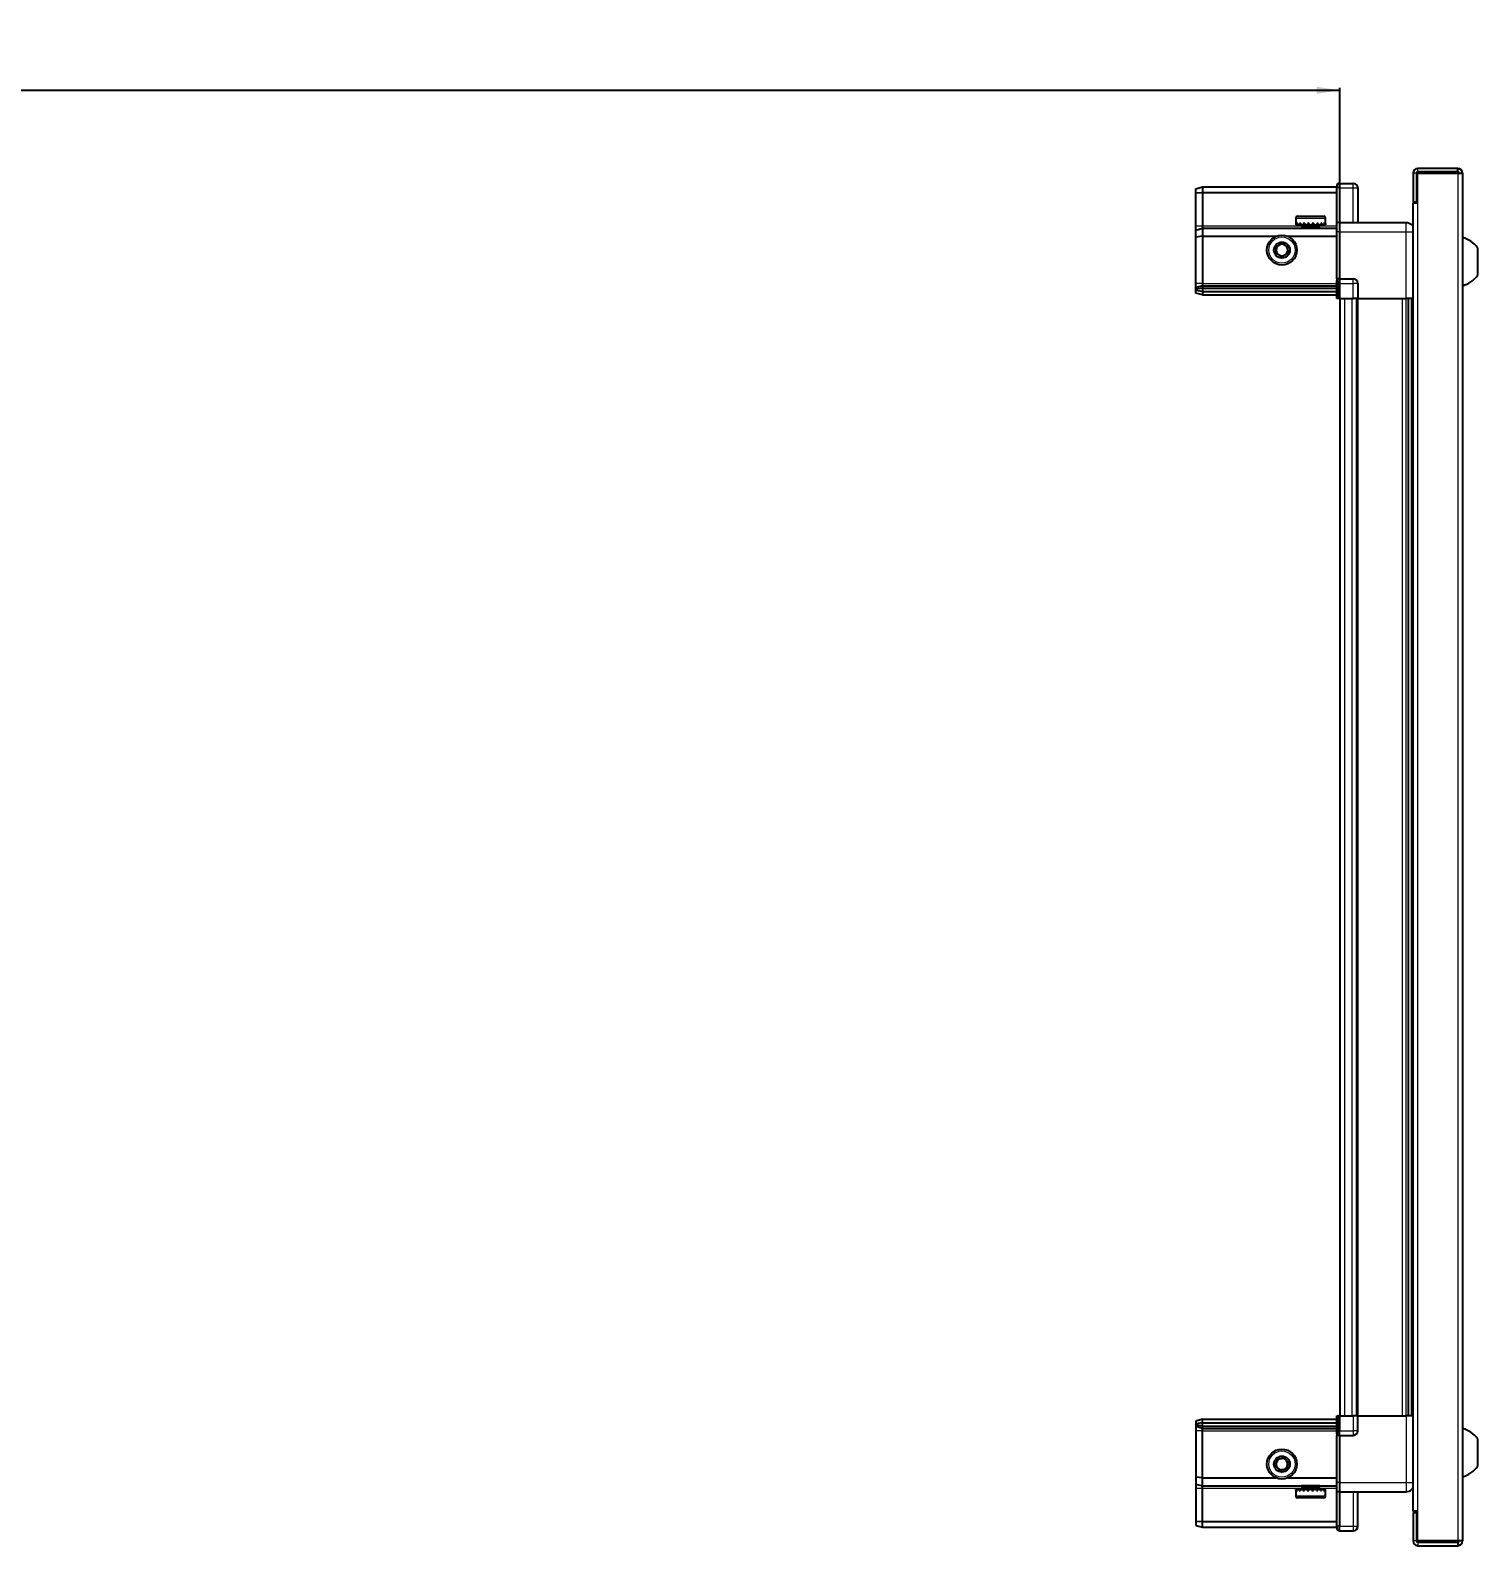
# Model space of a CAD drawing. Header units: millimetres. Extents: x 899 to 3912, y -376 to 1919.
# Drawn here: x 2496 to 3125, y 1194 to 1854 of the extents above; entities that cross this region are included whole.
import ezdxf

# ---------------------------------------------------------------- set-up
doc = ezdxf.new("R2010")
doc.units = ezdxf.units.MM
doc.layers.add('FORMAT', color=7, linetype='Continuous')
doc.styles.add('SLDTEXTSTYLE0', font='TXT', dxfattribs={"width": 0.75})
doc.dimstyles.new('SLDDIMSTYLE0', dxfattribs={"dimtxt": 20, "dimasz": 10, "dimexe": 0, "dimexo": 0.0625, "dimgap": 5, "dimtad": 2, "dimdec": 1, "dimrnd": 1e-09, "dimzin": 12, "dimdsep": 46, "dimtxsty": 'SLDTEXTSTYLE0', "dimsah": 1, "dimcen": 0.09, "dimadec": 0, "dimazin": 3, "dimtfac": 1, "dimtofl": 0, "dimtmove": 0, "dimatfit": 3, "dimfxl": 0, "dimfrac": 2, "dimtolj": 1, "dimtzin": 12, "dimarcsym": 0})

# ---------------------------------------------------------------- blocks, each defined once
blk = doc.blocks.new('_D_4')
at = {"layer": 'FORMAT'}
for p, q in [((1764.9, 1736.94), (1764.9, 1828.43)), ((1764.9, 1827.43), (3064.9, 1827.43)), ((3064.9, 1736.94), (3064.9, 1828.43))]:
    blk.add_line(p, q, dxfattribs=at)
for points in [[(1764.9, 1827.43), (1774.9, 1825.9), (1774.9, 1828.97)], [(3064.9, 1827.43), (3054.9, 1828.97), (3054.9, 1825.9)]]:
    blk.add_solid(points, dxfattribs=at)
at = {"layer": 'FORMAT', "insert": (2385.34, 1853.22), "char_height": 20, "attachment_point": 1, "style": 'SLDTEXTSTYLE0'}
blk.add_mtext('1300', dxfattribs=at)

msp = doc.modelspace()

# ---------------------------------------------------------------- linework, layer by layer
at = {"color": 7, "linetype": 'Continuous', "lineweight": 25}
for p, q in [((3116.15, 1793.43), (3098.85, 1793.43)), ((3116.15, 1791.93), (3116.15, 1793.43)), ((3064.41, 1786.93), (3063.55, 1786.43)), ((3064.41, 1786.93), (3063.55, 1786.43)), ((3063.55, 1786.43), (3063.55, 1784.93)), ((3064.75, 1786.93), (3064.41, 1786.93)), ((3064.75, 1786.93), (3064.41, 1786.93)), ((3064.75, 1784.93), (3064.75, 1786.93)), ((3064.75, 1786.93), (3064.75, 1786.93)), ((3064.75, 1786.93), (3070.75, 1786.93)), ((3096.75, 1791.33), (3096.75, 1778.93)), ((3098.25, 1791.33), (3098.25, 1778.93)), ((3098.75, 1778.43), (3098.75, 1791.33)), ((3098.75, 1791.33), (3116.15, 1791.33)), ((3116.15, 1791.93), (3098.85, 1791.93)), ((3116.15, 1791.33), (3118.25, 1791.33)), ((3118.25, 1791.33), (3118.25, 1196.53)), ((3002.25, 1784.63), (3005.25, 1785.43)), ((3002.25, 1782.78), (3002.25, 1784.63)), ((3002.25, 1782.78), (3005.25, 1782.93)), ((3002.25, 1768.43), (3002.25, 1782.78)), ((3005.25, 1785.43), (3005.25, 1782.93)), ((3005.25, 1785.43), (3063.55, 1785.43)), ((3005.25, 1782.93), (3005.25, 1768.43)), ((3005.25, 1782.93), (3063.55, 1782.93)), ((3063.55, 1770.13), (3063.55, 1784.93)), ((3064.75, 1784.93), (3064.75, 1770.13)), ((3072.75, 1784.93), (3072.75, 1769.93)), ((3096.65, 1778.43), (3096.65, 1209.43)), ((3096.65, 1778.43), (3098.75, 1778.43)), ((3096.75, 1778.93), (3098.25, 1778.93)), ((3002.25, 1766.63), (3002.25, 1768.43)), ((3002.25, 1766.63), (3005.25, 1767.43)), ((3002.25, 1763.6), (3002.25, 1766.63)), ((3005.25, 1768.43), (3005.25, 1767.43)), ((3005.25, 1767.43), (3005.25, 1763.93)), ((3005.25, 1767.43), (3063.55, 1767.43)), ((3045.75, 1771.83), (3045.75, 1768.93)), ((3045.75, 1768.93), (3045.79, 1768.93)), ((3045.91, 1769.43), (3045.79, 1769.43)), ((3045.79, 1769.43), (3045.79, 1768.93)), ((3045.79, 1768.93), (3045.91, 1768.93)), ((3045.91, 1769.43), (3045.91, 1768.93)), ((3045.91, 1768.93), (3046.32, 1768.93)), ((3046.66, 1769.43), (3046.32, 1769.43)), ((3046.32, 1769.43), (3046.32, 1768.93)), ((3046.32, 1768.93), (3046.66, 1768.93)), ((3046.55, 1772.63), (3057.95, 1772.63)), ((3046.66, 1769.43), (3046.66, 1768.93)), ((3046.66, 1768.93), (3047.43, 1768.93)), ((3047.95, 1769.43), (3047.43, 1769.43)), ((3047.43, 1769.43), (3047.43, 1768.93)), ((3047.43, 1768.93), (3047.95, 1768.93)), ((3047.85, 1768.93), (3047.85, 1768.83)), ((3047.85, 1768.83), (3056.65, 1768.83)), ((3047.95, 1769.43), (3047.95, 1768.93)), ((3047.95, 1768.93), (3049.01, 1768.93)), ((3048.25, 1768.43), (3048.94, 1767.95)), ((3048.25, 1768.43), (3056.25, 1768.43)), ((3048.94, 1767.95), (3048.25, 1767.47)), ((3048.25, 1767.47), (3048.25, 1767.43)), ((3048.25, 1767.47), (3056.25, 1767.47)), ((3048.94, 1767.95), (3055.56, 1767.95)), ((3049.67, 1769.43), (3049.01, 1769.43)), ((3049.01, 1769.43), (3049.01, 1768.93)), ((3049.01, 1768.93), (3049.67, 1768.93)), ((3049.67, 1769.43), (3049.67, 1768.93)), ((3049.67, 1768.93), (3050.91, 1768.93)), ((3051.64, 1769.43), (3050.91, 1769.43)), ((3050.91, 1769.43), (3050.91, 1768.93)), ((3050.91, 1768.93), (3051.34, 1768.93)), ((3051.34, 1769.43), (3051.34, 1768.93)), ((3051.64, 1769.43), (3051.64, 1768.93)), ((3051.64, 1768.93), (3052.94, 1768.93)), ((3053.67, 1769.43), (3052.94, 1769.43)), ((3052.94, 1769.43), (3052.94, 1768.93)), ((3053.21, 1769.43), (3053.21, 1768.93)), ((3053.21, 1768.93), (3053.67, 1768.93)), ((3053.67, 1769.43), (3053.67, 1768.93)), ((3053.67, 1768.93), (3054.9, 1768.93)), ((3055.56, 1769.43), (3054.9, 1769.43)), ((3054.9, 1769.43), (3054.9, 1768.93)), ((3054.9, 1768.93), (3055.56, 1768.93)), ((3055.56, 1769.43), (3055.56, 1768.93)), ((3055.56, 1768.93), (3056.61, 1768.93)), ((3055.56, 1767.95), (3056.25, 1768.43)), ((3056.25, 1767.47), (3055.56, 1767.95)), ((3056.25, 1767.43), (3056.25, 1767.47)), ((3057.13, 1769.43), (3056.61, 1769.43)), ((3056.61, 1769.43), (3056.61, 1768.93)), ((3056.61, 1768.93), (3057.13, 1768.93)), ((3056.65, 1768.83), (3056.65, 1768.93)), ((3057.13, 1769.43), (3057.13, 1768.93)), ((3057.13, 1768.93), (3057.88, 1768.93)), ((3058.22, 1769.43), (3057.88, 1769.43)), ((3057.88, 1769.43), (3057.88, 1768.93)), ((3057.88, 1768.93), (3058.22, 1768.93)), ((3058.22, 1769.43), (3058.22, 1768.93)), ((3058.22, 1768.93), (3058.61, 1768.93)), ((3058.72, 1769.43), (3058.61, 1769.43)), ((3058.61, 1769.43), (3058.61, 1768.93)), ((3058.61, 1768.93), (3058.72, 1768.93)), ((3058.72, 1769.43), (3058.72, 1768.93)), ((3058.72, 1768.93), (3058.75, 1768.93)), ((3058.75, 1768.93), (3058.75, 1771.83)), ((3063.55, 1769.93), (3063.55, 1770.13)), ((3064.75, 1769.93), (3063.55, 1769.93)), ((3063.55, 1765.93), (3063.55, 1769.93)), ((3064.75, 1770.13), (3064.75, 1769.93)), ((3064.75, 1769.93), (3064.75, 1765.93)), ((3064.75, 1769.93), (3093.75, 1769.93)), ((3005.25, 1763.93), (3002.25, 1763.6)), ((3002.25, 1743.43), (3002.25, 1763.6)), ((3005.25, 1763.93), (3005.25, 1743.43)), ((3005.25, 1763.93), (3037.25, 1763.93)), ((3042.25, 1763.93), (3063.55, 1763.93)), ((3063.55, 1745.63), (3063.55, 1765.93)), ((3064.75, 1765.93), (3064.75, 1745.63)), ((3124.85, 1746.93), (3124.85, 1758.93)), ((3002.25, 1741.63), (3002.25, 1743.43)), ((3005.25, 1742.43), (3002.25, 1741.63)), ((3002.25, 1740.89), (3002.25, 1741.63)), ((3005.25, 1741.43), (3002.25, 1740.89)), ((3002.25, 1740.39), (3002.25, 1740.89)), ((3002.25, 1739.24), (3002.25, 1740.39)), ((3005.25, 1739.93), (3002.25, 1740.39)), ((3005.25, 1743.43), (3005.25, 1742.43)), ((3005.25, 1742.43), (3005.25, 1741.43)), ((3005.25, 1742.43), (3063.55, 1742.43)), ((3005.25, 1741.43), (3005.25, 1739.93)), ((3005.25, 1741.43), (3063.55, 1741.43)), ((3063.55, 1745.43), (3063.55, 1745.63)), ((3064.75, 1745.43), (3063.55, 1745.43)), ((3063.55, 1745.43), (3063.55, 1744.76)), ((3063.55, 1736.93), (3063.55, 1744.76)), ((3064.41, 1743.43), (3064.41, 1736.93)), ((3064.75, 1745.63), (3064.75, 1745.43)), ((3064.75, 1743.43), (3064.75, 1745.43)), ((3064.75, 1743.43), (3064.75, 1745.43)), ((3064.75, 1745.43), (3070.75, 1745.43)), ((3064.75, 1743.43), (3064.75, 1736.93)), ((3072.75, 1743.43), (3072.75, 1736.93)), ((3005.25, 1738.43), (3002.25, 1739.24)), ((3005.25, 1739.93), (3005.25, 1738.43)), ((3005.25, 1739.93), (3063.55, 1739.93)), ((3005.25, 1738.43), (3063.55, 1738.43)), ((3064.41, 1736.93), (3063.55, 1736.93)), ((3064.75, 1736.93), (3064.41, 1736.93)), ((3064.75, 1736.93), (3070.75, 1736.93)), ((3064.9, 1736.93), (3064.9, 1250.93)), ((3072.75, 1736.93), (3070.75, 1736.93)), ((3072.1, 1736.93), (3072.1, 1250.93)), ((3072.75, 1736.93), (3093.75, 1736.93)), ((3094.77, 1250.93), (3094.77, 1736.93)), ((3094.81, 1250.93), (3094.81, 1736.93)), ((3096.6, 1736.93), (3096.6, 1250.93)), ((3005.25, 1249.43), (3002.25, 1248.63)), ((3002.25, 1248.63), (3002.25, 1247.48)), ((3005.25, 1247.93), (3002.25, 1247.48)), ((3002.25, 1247.48), (3002.25, 1246.98)), ((3005.25, 1246.43), (3002.25, 1246.98)), ((3002.25, 1246.98), (3002.25, 1246.24)), ((3005.25, 1245.43), (3002.25, 1246.24)), ((3002.25, 1246.24), (3002.25, 1244.43)), ((3005.25, 1247.93), (3005.25, 1249.43)), ((3005.25, 1249.43), (3063.55, 1249.43)), ((3005.25, 1246.43), (3005.25, 1247.93)), ((3005.25, 1247.93), (3063.55, 1247.93)), ((3005.25, 1246.43), (3063.55, 1246.43)), ((3005.25, 1245.43), (3005.25, 1246.43)), ((3063.55, 1243.11), (3063.55, 1250.93)), ((3063.55, 1250.93), (3064.41, 1250.93)), ((3064.41, 1250.93), (3064.41, 1250.93)), ((3064.41, 1250.93), (3064.41, 1244.43)), ((3064.75, 1250.93), (3064.41, 1250.93)), ((3064.75, 1250.93), (3064.75, 1244.43)), ((3064.75, 1250.93), (3064.75, 1250.93)), ((3064.75, 1250.93), (3070.75, 1250.93)), ((3064.75, 1250.93), (3064.75, 1244.43)), ((3072.75, 1250.93), (3070.75, 1250.93)), ((3072.75, 1244.43), (3072.75, 1250.93)), ((3072.75, 1250.93), (3093.75, 1250.93)), ((3002.25, 1244.43), (3002.25, 1224.27)), ((3005.25, 1245.43), (3063.55, 1245.43)), ((3005.25, 1244.43), (3005.25, 1245.43)), ((3005.25, 1223.93), (3005.25, 1244.43)), ((3063.55, 1243.11), (3063.55, 1242.43)), ((3064.75, 1242.43), (3063.55, 1242.43)), ((3063.55, 1242.23), (3063.55, 1242.43)), ((3063.55, 1221.93), (3063.55, 1242.23)), ((3064.75, 1242.43), (3064.75, 1244.43)), ((3064.75, 1242.43), (3064.75, 1242.23)), ((3064.75, 1242.43), (3070.75, 1242.43)), ((3064.75, 1242.23), (3064.75, 1221.93)), ((3124.85, 1228.93), (3124.85, 1240.93)), ((3005.25, 1223.93), (3002.25, 1224.27)), ((3002.25, 1224.27), (3002.25, 1221.24)), ((3002.25, 1221.24), (3005.25, 1220.43)), ((3002.25, 1221.24), (3002.25, 1219.43)), ((3002.25, 1219.43), (3002.25, 1205.09)), ((3005.25, 1223.93), (3037.25, 1223.93)), ((3005.25, 1220.43), (3005.25, 1223.93)), ((3005.25, 1220.43), (3063.55, 1220.43)), ((3005.25, 1219.43), (3005.25, 1220.43)), ((3005.25, 1204.93), (3005.25, 1219.43)), ((3042.25, 1223.93), (3063.55, 1223.93)), ((3048.25, 1220.43), (3048.25, 1220.4)), ((3048.25, 1220.4), (3048.94, 1219.92)), ((3056.25, 1220.4), (3048.25, 1220.4)), ((3048.94, 1219.92), (3048.25, 1219.43)), ((3056.25, 1219.43), (3048.25, 1219.43)), ((3055.56, 1219.92), (3048.94, 1219.92)), ((3055.56, 1219.92), (3056.25, 1220.4)), ((3056.25, 1219.43), (3055.56, 1219.92)), ((3056.25, 1220.4), (3056.25, 1220.43)), ((3063.55, 1217.93), (3063.55, 1221.93)), ((3064.75, 1221.93), (3064.75, 1217.93)), ((3045.75, 1218.93), (3045.75, 1216.03)), ((3045.77, 1218.93), (3045.75, 1218.93)), ((3045.77, 1218.43), (3045.77, 1218.93)), ((3045.86, 1218.93), (3045.77, 1218.93)), ((3045.77, 1218.43), (3045.86, 1218.43)), ((3045.86, 1218.43), (3045.86, 1218.93)), ((3046.24, 1218.93), (3045.86, 1218.93)), ((3046.24, 1218.43), (3046.24, 1218.93)), ((3046.56, 1218.93), (3046.24, 1218.93)), ((3046.24, 1218.43), (3046.56, 1218.43)), ((3057.95, 1215.23), (3046.55, 1215.23)), ((3046.56, 1218.43), (3046.56, 1218.93)), ((3047.29, 1218.93), (3046.56, 1218.93)), ((3047.29, 1218.43), (3047.29, 1218.93)), ((3047.8, 1218.93), (3047.29, 1218.93)), ((3047.29, 1218.43), (3047.8, 1218.43)), ((3047.8, 1218.43), (3047.8, 1218.93)), ((3048.84, 1218.93), (3047.8, 1218.93)), ((3047.85, 1219.03), (3047.85, 1218.93)), ((3056.65, 1219.03), (3047.85, 1219.03)), ((3048.84, 1218.43), (3048.84, 1218.93)), ((3049.49, 1218.93), (3048.84, 1218.93)), ((3048.84, 1218.43), (3049.49, 1218.43)), ((3049.49, 1218.43), (3049.49, 1218.93)), ((3050.71, 1218.93), (3049.49, 1218.93)), ((3050.71, 1218.43), (3050.71, 1218.93)), ((3051.21, 1218.93), (3050.71, 1218.93)), ((3050.71, 1218.43), (3051.44, 1218.43)), ((3051.21, 1218.43), (3051.21, 1218.93)), ((3051.44, 1218.43), (3051.44, 1218.93)), ((3052.74, 1218.93), (3051.44, 1218.93)), ((3052.74, 1218.43), (3052.74, 1218.93)), ((3052.74, 1218.43), (3053.47, 1218.43)), ((3053.08, 1218.43), (3053.08, 1218.93)), ((3053.47, 1218.93), (3053.08, 1218.93)), ((3053.47, 1218.43), (3053.47, 1218.93)), ((3054.72, 1218.93), (3053.47, 1218.93)), ((3054.72, 1218.43), (3054.72, 1218.93)), ((3055.39, 1218.93), (3054.72, 1218.93)), ((3054.72, 1218.43), (3055.39, 1218.43)), ((3055.39, 1218.43), (3055.39, 1218.93)), ((3056.46, 1218.93), (3055.39, 1218.93)), ((3056.46, 1218.43), (3056.46, 1218.93)), ((3056.99, 1218.93), (3056.46, 1218.93)), ((3056.46, 1218.43), (3056.99, 1218.43)), ((3056.65, 1218.93), (3056.65, 1219.03)), ((3056.99, 1218.43), (3056.99, 1218.93)), ((3057.78, 1218.93), (3056.99, 1218.93)), ((3057.78, 1218.43), (3057.78, 1218.93)), ((3058.13, 1218.93), (3057.78, 1218.93)), ((3057.78, 1218.43), (3058.13, 1218.43)), ((3058.13, 1218.43), (3058.13, 1218.93)), ((3058.56, 1218.93), (3058.13, 1218.93)), ((3058.56, 1218.43), (3058.56, 1218.93)), ((3058.7, 1218.93), (3058.56, 1218.93)), ((3058.56, 1218.43), (3058.7, 1218.43)), ((3058.7, 1218.43), (3058.7, 1218.93)), ((3058.75, 1218.93), (3058.7, 1218.93)), ((3058.75, 1216.03), (3058.75, 1218.93)), ((3064.75, 1217.93), (3063.55, 1217.93)), ((3063.55, 1217.73), (3063.55, 1217.93)), ((3063.55, 1202.93), (3063.55, 1217.73)), ((3064.75, 1217.93), (3064.75, 1217.73)), ((3064.75, 1217.93), (3093.75, 1217.93)), ((3064.75, 1217.73), (3064.75, 1202.93)), ((3064.75, 1217.73), (3064.75, 1202.93)), ((3072.75, 1202.93), (3072.75, 1217.93)), ((3098.75, 1209.43), (3096.65, 1209.43)), ((3096.75, 1208.93), (3096.75, 1196.53)), ((3096.75, 1208.93), (3098.25, 1208.93)), ((3098.25, 1208.93), (3098.25, 1196.53)), ((3098.75, 1196.53), (3098.75, 1209.43)), ((3002.25, 1205.09), (3005.25, 1204.93)), ((3002.25, 1205.09), (3002.25, 1203.24)), ((3002.25, 1203.24), (3005.25, 1202.43)), ((3005.25, 1204.93), (3063.55, 1204.93)), ((3005.25, 1202.43), (3005.25, 1204.93)), ((3005.25, 1202.43), (3063.55, 1202.43)), ((3063.55, 1202.93), (3063.55, 1201.43)), ((3063.55, 1201.43), (3064.41, 1200.93)), ((3064.75, 1200.93), (3064.41, 1200.93)), ((3064.75, 1200.93), (3064.75, 1202.93)), ((3064.75, 1200.93), (3070.75, 1200.93)), ((3116.15, 1196.53), (3098.75, 1196.53)), ((3098.85, 1195.93), (3116.15, 1195.93)), ((3098.85, 1194.43), (3116.15, 1194.43)), ((3118.25, 1196.53), (3116.15, 1196.53)), ((3116.15, 1195.93), (3116.15, 1194.43))]:
    msp.add_line(p, q, dxfattribs=at)
at = {"color": 8, "linetype": 'Continuous', "lineweight": 18}
for p, q in [((3098.85, 1791.93), (3098.85, 1793.43)), ((3070.75, 1784.93), (3070.75, 1786.93)), ((3098.25, 1791.33), (3096.75, 1791.33)), ((3116.15, 1791.33), (3116.15, 1196.53)), ((3064.75, 1784.93), (3063.55, 1784.93)), ((3064.75, 1784.93), (3070.75, 1784.93)), ((3070.75, 1769.93), (3070.75, 1784.93)), ((3070.75, 1784.93), (3072.75, 1784.93)), ((3098.75, 1778.43), (3098.75, 1209.43)), ((3002.25, 1768.43), (3005.25, 1768.43)), ((3005.25, 1768.43), (3048.25, 1768.43)), ((3045.75, 1771.83), (3058.75, 1771.83)), ((3056.25, 1768.43), (3063.55, 1768.43)), ((3063.55, 1770.13), (3064.75, 1770.13)), ((3064.75, 1765.93), (3063.55, 1765.93)), ((3064.75, 1765.93), (3093.75, 1765.93)), ((3093.75, 1736.93), (3093.75, 1765.93)), ((3005.25, 1743.43), (3002.25, 1743.43)), ((3005.25, 1743.43), (3063.55, 1743.43)), ((3063.55, 1745.63), (3064.75, 1745.63)), ((3064.75, 1743.43), (3064.41, 1743.43)), ((3064.75, 1743.43), (3070.75, 1743.43)), ((3070.75, 1743.43), (3070.75, 1745.43)), ((3070.75, 1736.93), (3070.75, 1743.43)), ((3072.75, 1743.43), (3070.75, 1743.43)), ((3066.9, 1736.93), (3066.9, 1250.93)), ((3070.1, 1736.93), (3070.1, 1250.93)), ((3072.75, 1736.93), (3072.75, 1250.93)), ((3092.15, 1250.93), (3092.15, 1736.93)), ((3093.56, 1736.93), (3093.56, 1250.93)), ((3096.01, 1250.93), (3096.01, 1736.93)), ((3064.75, 1250.93), (3064.41, 1250.93)), ((3070.75, 1250.93), (3070.75, 1244.43)), ((3093.75, 1250.93), (3093.75, 1221.93)), ((3005.25, 1244.43), (3002.25, 1244.43)), ((3005.25, 1244.43), (3063.55, 1244.43)), ((3064.75, 1242.23), (3063.55, 1242.23)), ((3064.75, 1244.43), (3064.41, 1244.43)), ((3064.75, 1244.43), (3070.75, 1244.43)), ((3072.75, 1244.43), (3070.75, 1244.43)), ((3070.75, 1244.43), (3070.75, 1242.43)), ((3002.25, 1219.43), (3005.25, 1219.43)), ((3005.25, 1219.43), (3048.25, 1219.43)), ((3056.25, 1219.43), (3063.55, 1219.43)), ((3064.75, 1221.93), (3063.55, 1221.93)), ((3064.75, 1221.93), (3093.75, 1221.93)), ((3058.75, 1216.03), (3045.75, 1216.03)), ((3064.75, 1217.73), (3063.55, 1217.73)), ((3070.75, 1217.93), (3070.75, 1202.93)), ((3064.75, 1202.93), (3063.55, 1202.93)), ((3064.75, 1202.93), (3070.75, 1202.93)), ((3070.75, 1202.93), (3072.75, 1202.93)), ((3070.75, 1202.93), (3070.75, 1200.93)), ((3098.25, 1196.53), (3096.75, 1196.53)), ((3098.85, 1195.93), (3098.85, 1194.43))]:
    msp.add_line(p, q, dxfattribs=at)
at = {"color": 7, "linetype": 'Continuous', "lineweight": 25}
for centre, radius in [((3039.75, 1757.93), 6.5), ((3039.75, 1757.93), 3.46), ((3039.75, 1229.93), 6.5), ((3039.75, 1229.93), 3.46)]:
    msp.add_circle(centre, radius, dxfattribs=at)
at = {"color": 8, "linetype": 'Continuous', "lineweight": 18}
for centre in [(3039.75, 1757.93), (3039.75, 1229.93)]:
    msp.add_circle(centre, 5.7, dxfattribs=at)
at = {"color": 7, "linetype": 'Continuous', "lineweight": 25}
for centre, radius, start, end in [((3098.85, 1791.33), 2.1, 90, 180), ((3116.15, 1791.33), 2.1, 0, 90), ((3070.75, 1784.93), 2, 0, 90), ((3098.85, 1791.33), 0.6, 90, 180), ((3116.15, 1791.33), 0.6, 0, 90), ((3046.55, 1771.83), 0.8, 90, 180), ((3047.85, 1768.43), 0.4, 0, 90), ((3056.65, 1768.43), 0.4, 90, 180), ((3057.95, 1771.83), 0.8, 0, 90), ((3039.75, 1757.93), 2.5, 120.74103, 180.74103), ((3039.75, 1757.93), 2.5, 60.74103, 120.74103), ((3039.75, 1757.93), 2.5, 0.74103, 60.74103), ((3115.22, 1751.91), 11.91, 36.1266, 75.29965), ((3039.75, 1757.93), 2.5, 180.74103, 240.74103), ((3039.75, 1757.93), 2.5, 240.74103, 300.74103), ((3039.75, 1757.93), 2.5, 300.74103, 0.74103), ((3115.22, 1753.96), 11.91, 284.70035, 323.8734), ((3070.75, 1743.43), 2, 0, 90), ((3070.75, 1244.43), 2, 270, 0), ((3115.22, 1233.91), 11.91, 36.1266, 75.29965), ((3039.75, 1229.93), 2.5, 155.91157, 215.91157), ((3039.75, 1229.93), 2.5, 95.91157, 155.91157), ((3039.75, 1229.93), 2.5, 215.91157, 275.91157), ((3039.75, 1229.93), 2.5, 35.91157, 95.91157), ((3039.75, 1229.93), 2.5, 275.91157, 335.91157), ((3039.75, 1229.93), 2.5, 335.91157, 35.91157), ((3115.22, 1235.96), 11.91, 284.70035, 323.8734), ((3047.85, 1219.43), 0.4, 270, 360), ((3056.65, 1219.43), 0.4, 180, 270), ((3046.55, 1216.03), 0.8, 180, 270), ((3057.95, 1216.03), 0.8, 270, 360), ((3070.75, 1202.93), 2, 270, 0), ((3098.85, 1196.53), 2.1, 180, 270), ((3098.85, 1196.53), 0.6, 180, 270), ((3116.15, 1196.53), 0.6, 270, 0), ((3116.15, 1196.53), 2.1, 270, 0)]:
    msp.add_arc(centre, radius, start, end, dxfattribs=at)
for centre, start_param, end_param in [((3060.95, 1743.43), 0, 0.722734), ((3060.95, 1244.43), 5.560451, 6.283185)]:
    msp.add_ellipse(centre, major_axis=(3.46, 0), ratio=0.57735, start_param=start_param, end_param=end_param, dxfattribs=at)
for points, knots in [([(3093.75, 1769.93), (3094.19, 1769.89), (3094.87, 1769.82), (3095.68, 1769.38), (3096.23, 1768.94), (3096.51, 1768.57), (3096.65, 1768.39)], [0, 0, 0, 0, 0.384298, 0.591173, 0.802437, 1, 1, 1, 1]), ([(3037.23, 1759.34), (3037.67, 1759.61), (3038.5, 1760.1), (3039.33, 1760.59), (3039.71, 1760.82)], [0, 0, 0, 0, 0.5346859, 1, 1, 1, 1]), ([(3039.71, 1760.82), (3040.16, 1760.57), (3041, 1760.1), (3041.84, 1759.63), (3042.23, 1759.41)], [0, 0, 0, 0, 0.534686, 1, 1, 1, 1]), ([(3037.27, 1756.46), (3037.27, 1756.58), (3037.26, 1757.18), (3037.24, 1758.18), (3037.23, 1759), (3037.23, 1759.34)], [0, 0, 0, 0, 0.133125, 0.637099, 1, 1, 1, 1]), ([(3039.79, 1755.05), (3039.34, 1755.3), (3038.49, 1755.77), (3037.66, 1756.24), (3037.27, 1756.46)], [0, 0, 0, 0, 0.534686, 1, 1, 1, 1]), ([(3042.27, 1756.52), (3041.82, 1756.26), (3040.99, 1755.77), (3040.17, 1755.28), (3039.79, 1755.05)], [0, 0, 0, 0, 0.534686, 1, 1, 1, 1]), ([(3042.23, 1759.41), (3042.23, 1759.06), (3042.24, 1758.24), (3042.26, 1757.25), (3042.27, 1756.65), (3042.27, 1756.52)], [0, 0, 0, 0, 0.362901, 0.866875, 1, 1, 1, 1]), ([(3096.6, 1736.93), (3096.56, 1736.93), (3096.34, 1736.93), (3095.62, 1736.93), (3094.66, 1736.93), (3094.01, 1736.93), (3093.75, 1736.93)], [0, 0, 0, 0, 0.071707, 0.420979, 0.770251, 1, 1, 1, 1]), ([(3096.6, 1250.93), (3096.56, 1250.93), (3096.34, 1250.93), (3095.62, 1250.93), (3094.66, 1250.93), (3094.01, 1250.93), (3093.75, 1250.93)], [0, 0, 0, 0, 0.071707, 0.420979, 0.770251, 1, 1, 1, 1]), ([(3038.06, 1232.27), (3038.4, 1232.31), (3039.22, 1232.39), (3040.21, 1232.49), (3040.8, 1232.56), (3040.93, 1232.57)], [0, 0, 0, 0, 0.362901, 0.866875, 1, 1, 1, 1]), ([(3040.93, 1232.57), (3041.23, 1232.15), (3041.79, 1231.37), (3042.36, 1230.59), (3042.62, 1230.23)], [0, 0, 0, 0, 0.534686, 1, 1, 1, 1]), ([(3036.88, 1229.64), (3037.09, 1230.11), (3037.48, 1230.99), (3037.87, 1231.86), (3038.06, 1232.27)], [0, 0, 0, 0, 0.534686, 1, 1, 1, 1]), ([(3038.57, 1227.3), (3038.27, 1227.72), (3037.7, 1228.5), (3037.14, 1229.27), (3036.88, 1229.64)], [0, 0, 0, 0, 0.534686, 1, 1, 1, 1]), ([(3041.44, 1227.6), (3041.32, 1227.58), (3040.72, 1227.52), (3039.73, 1227.42), (3038.91, 1227.33), (3038.57, 1227.3)], [0, 0, 0, 0, 0.133125, 0.637099, 1, 1, 1, 1]), ([(3042.62, 1230.23), (3042.41, 1229.76), (3042.02, 1228.88), (3041.62, 1228), (3041.44, 1227.6)], [0, 0, 0, 0, 0.5346859, 1, 1, 1, 1]), ([(3093.75, 1217.93), (3094.19, 1217.98), (3094.87, 1218.05), (3095.68, 1218.49), (3096.23, 1218.93), (3096.51, 1219.3), (3096.65, 1219.48)], [0, 0, 0, 0, 0.384298, 0.591173, 0.802437, 1, 1, 1, 1])]:
    msp.add_open_spline(points, degree=3, knots=knots, dxfattribs=at)
at = {"color": 8, "linetype": 'Continuous', "lineweight": 18}
for points in [[(3093.75, 1765.93), (3093.75, 1766.46), (3093.75, 1767.51), (3093.75, 1768.83), (3093.75, 1769.75), (3093.75, 1769.87), (3093.75, 1769.93)], [(3093.75, 1221.93), (3093.75, 1221.41), (3093.75, 1220.36), (3093.75, 1219.04), (3093.75, 1218.11), (3093.75, 1217.99), (3093.75, 1217.93)]]:
    msp.add_open_spline(points, degree=3, dxfattribs=at)
for points in [[(3093.75, 1765.93), (3094.19, 1765.93), (3094.87, 1765.93), (3095.68, 1765.93), (3096.23, 1765.93), (3096.51, 1765.93), (3096.65, 1765.93)], [(3093.75, 1221.93), (3094.19, 1221.93), (3094.87, 1221.93), (3095.68, 1221.93), (3096.23, 1221.93), (3096.51, 1221.93), (3096.65, 1221.93)]]:
    msp.add_open_spline(points, degree=3, knots=[0, 0, 0, 0, 0.384298, 0.591173, 0.802437, 1, 1, 1, 1], dxfattribs=at)

# ---------------------------------------------------------------- dimensions: what is measured, and where the dimension line sits
at = {"layer": 'FORMAT'}
dim = msp.add_linear_dim(base=(3064.9, 1827.43), p1=(1764.9, 1736.93), p2=(3064.9, 1736.93), angle=0, dimstyle='SLDDIMSTYLE0', dxfattribs=at)
dim.commit()
dim.dimension.update_dxf_attribs({"geometry": '_D_4', "text_midpoint": (2414.9, 1827.43), "dimtype": 160})

doc.saveas('drawing.dxf')
